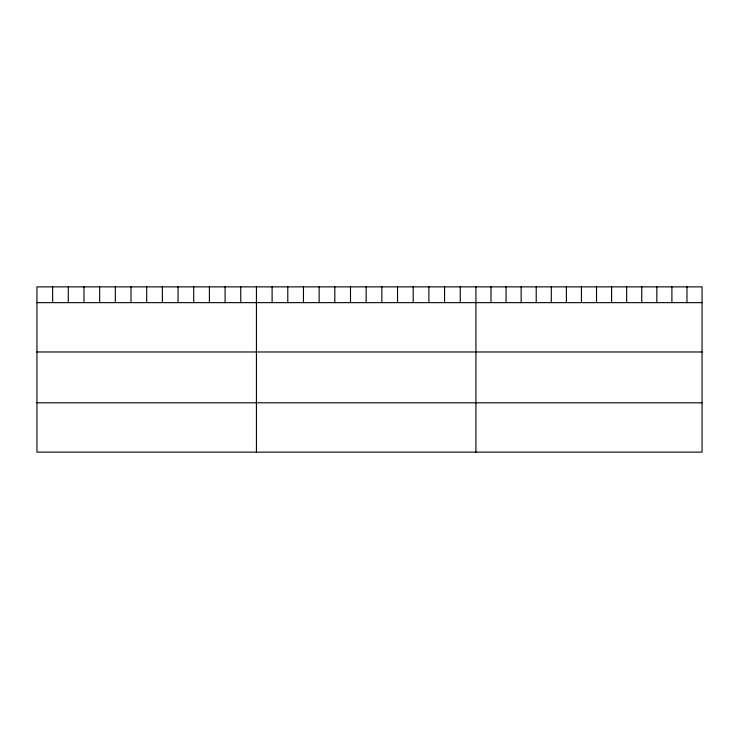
<?xml version="1.0" encoding="UTF-8"?>
<svg xmlns="http://www.w3.org/2000/svg" width="739" height="739" viewBox="0 0 739 739"><rect width="100%" height="100%" fill="white"/><g stroke="black" fill="none" stroke-linecap="round" stroke-linejoin="round"><path stroke-width="1.11" d="M702.05 302.648L702.05 452.129L36.95 452.129L36.95 286.871L702.05 286.871L702.05 302.648L36.95 302.648M36.95 351.976L702.05 351.976M36.95 402.801L702.05 402.801M686.974 286.871L686.974 302.648M671.899 286.871L671.899 302.648M656.823 286.871L656.823 302.648M641.748 286.871L641.748 302.648M626.672 286.871L626.672 302.648M611.596 286.871L611.596 302.648M596.521 286.871L596.521 302.648M581.445 286.871L581.445 302.648M566.37 286.871L566.37 302.648M551.294 286.871L551.294 302.648M536.218 286.871L536.218 302.648M521.143 286.871L521.143 302.648M506.067 286.871L506.067 302.648M490.992 286.871L490.992 302.648M475.916 286.871L475.916 452.129M460.24 286.871L460.24 302.648M444.564 286.871L444.564 302.648M428.888 286.871L428.888 302.648M413.203 286.871L413.203 302.648M397.527 286.871L397.527 302.648M381.851 286.871L381.851 302.648M366.174 286.871L366.174 302.648M350.498 286.871L350.498 302.648M334.822 286.871L334.822 302.648M319.146 286.871L319.146 302.648M303.461 286.871L303.461 302.648M287.785 286.871L287.785 302.648M272.109 286.871L272.109 302.648M256.433 286.871L256.433 452.129M240.757 286.871L240.757 302.648M225.081 286.871L225.081 302.648M209.405 286.871L209.405 302.648M193.72 286.871L193.72 302.648M178.044 286.871L178.044 302.648M162.368 286.871L162.368 302.648M146.691 286.871L146.691 302.648M131.015 286.871L131.015 302.648M115.339 286.871L115.339 302.648M99.663 286.871L99.663 302.648M83.978 286.871L83.978 302.648M68.302 286.871L68.302 302.648M52.626 286.871L52.626 302.648"/></g></svg>
